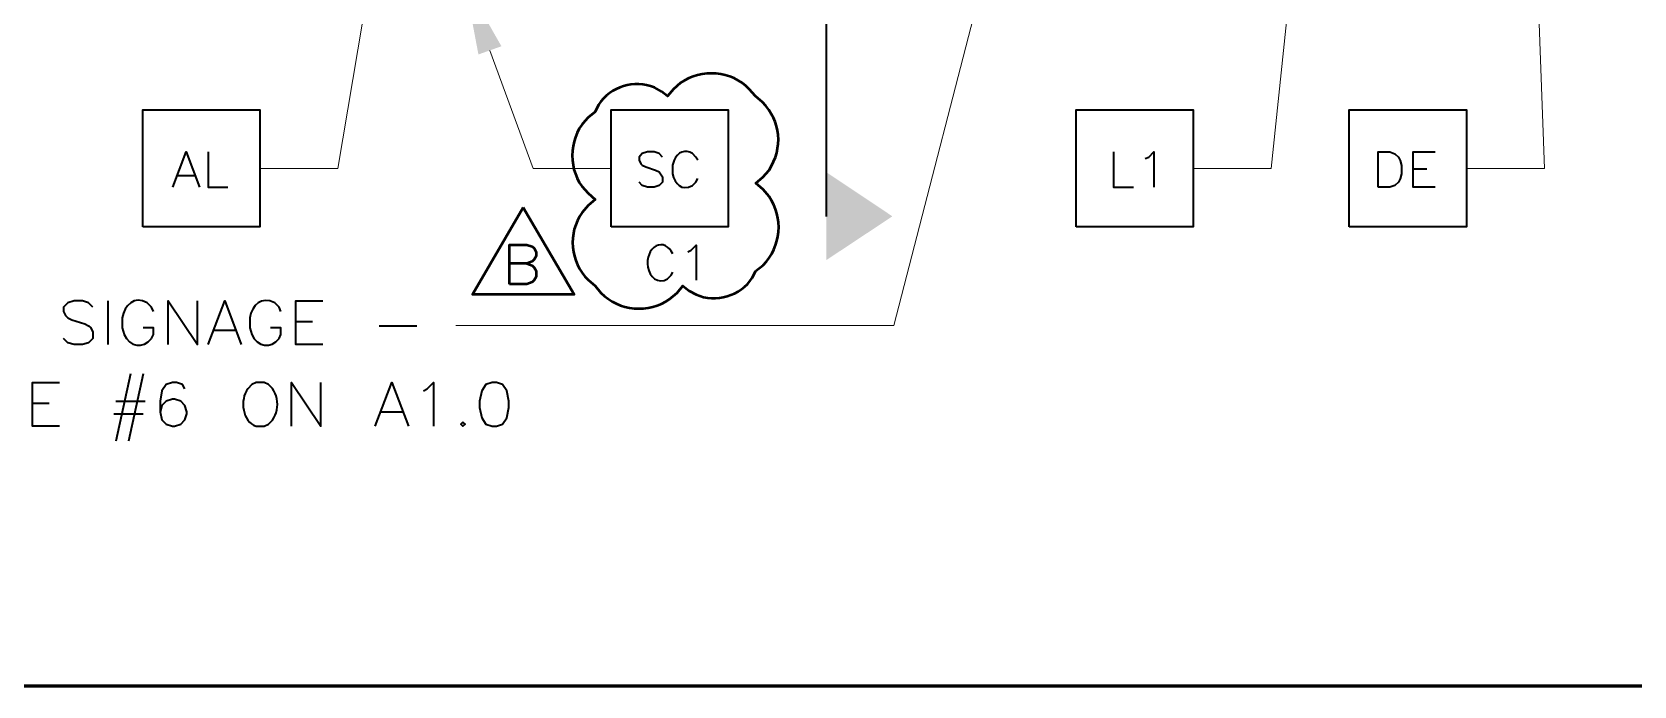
# Model space of a CAD drawing. Header units: inches. Extents: x 5 to 516, y -193 to 129.
# Drawn here: x 24.41 to 38.1, y -71.03 to -65.44 of the extents above; entities that cross this region are included whole.
import ezdxf

# ---------------------------------------------------------------- set-up
doc = ezdxf.new("R2010")
doc.units = ezdxf.units.IN
doc.header["$MEASUREMENT"] = 0
doc.layers.add('PDF4_Geometry', color=7, linetype='Continuous')
doc.layers.add('PDF4_Solid Fills', color=7, linetype='Continuous')

msp = doc.modelspace()

# ---------------------------------------------------------------- linework, layer by layer
at = {"layer": 'PDF4_Geometry', "lineweight": 35}
for points in [[(31.1987514, -67.0196527), (31.1987514, -44.7463169), (31.2987514, -44.7396504), (31.3987514, -44.7229845)], [(25.6154176, -66.7696527), (25.7287509, -66.4696527), (25.8420843, -66.7696527)], [(25.9154122, -66.4696513), (25.9154122, -66.7696514), (26.0854122, -66.7696514)], [(29.798754, -66.5129795), (29.768754, -66.4829795), (29.7254206, -66.4696462), (29.668754, -66.4696462), (29.6254206, -66.4829795), (29.598754, -66.5129795), (29.598754, -66.5396462), (29.6120873, -66.5696462), (29.6254206, -66.5829795), (29.6554206, -66.5963129), (29.738754, -66.6263129), (29.768754, -66.6396462), (29.7820873, -66.6563129), (29.798754, -66.6829795), (29.798754, -66.7263129), (29.768754, -66.7563129), (29.7254206, -66.7696462), (29.668754, -66.7696462), (29.6254206, -66.7563129), (29.598754, -66.7263129)], [(30.0987486, -66.5396451), (30.0820819, -66.5129784), (30.0554152, -66.4829784)], [(33.65208, -66.4696513), (33.65208, -66.7696514), (33.82208, -66.7696514)], [(33.922086, -66.5263123), (33.952086, -66.512979), (33.9954193, -66.4696456), (33.9954193, -66.7696457)], [(36.3987512, -66.7696527), (36.2120846, -66.7696527), (36.2120846, -66.4696527), (36.3987512, -66.4696527)], [(29.8987486, -66.5396451), (29.8820819, -66.5829784), (29.8820819, -66.6563118)], [(36.2120846, -66.6129822), (36.3287512, -66.6129822)], [(25.655416, -66.66965), (25.7987493, -66.66965)], [(30.0554152, -66.7563118), (30.0820819, -66.7263118), (30.0987486, -66.6963118)], [(30.0154152, -67.3229839), (30.0420819, -67.3096506), (30.0854152, -67.2663172), (30.0854152, -67.5663173)], [(29.842077, -67.5529799), (29.872077, -67.5229799), (29.8854103, -67.4963132)], [(24.9320815, -67.7963184), (24.8954148, -67.7596517), (24.8420815, -67.742985), (24.7720815, -67.742985), (24.7187481, -67.7596517), (24.6820815, -67.7963184), (24.6820815, -67.832985), (24.6987481, -67.8663184), (24.7187481, -67.8863184), (24.7520815, -67.902985), (24.8620815, -67.9396517), (24.8954148, -67.9563184), (24.9154148, -67.9729851), (24.9320815, -68.0096517), (24.9320815, -68.0629851), (24.8954148, -68.0996517), (24.8420815, -68.1163184), (24.7720815, -68.1163184), (24.7187481, -68.0996517), (24.6820815, -68.0629851)], [(25.0587498, -67.7429804), (25.0587498, -68.1163138)], [(25.4487509, -67.8329802), (25.4320842, -67.7963135), (25.3954176, -67.7596468)], [(25.5754192, -68.1163189), (25.5754192, -67.7429856), (25.8254192, -68.1163189), (25.8254192, -67.7429856)], [(25.9154122, -68.1163189), (26.0587455, -67.7429856), (26.1987455, -68.1163189)], [(26.5387439, -67.8329802), (26.5220773, -67.7963135), (26.4854106, -67.7596468)], [(26.8954123, -68.1163189), (26.6654122, -68.1163189), (26.6654122, -67.7429856), (26.8954123, -67.7429856)], [(25.1820842, -67.8863135), (25.1820842, -67.9729802), (25.1987509, -68.0296468)], [(25.4320842, -68.0629802), (25.4487509, -68.0296468), (25.4487509, -67.9729802), (25.3620842, -67.9729802)], [(25.9687434, -67.9929804), (26.14541, -67.9929804)], [(26.2720773, -67.8863135), (26.2720773, -67.9729802), (26.2887439, -68.0296468)], [(26.5220773, -68.0629802), (26.5387439, -68.0296468), (26.5387439, -67.9729802), (26.4487439, -67.9729802)], [(26.6654122, -67.9196501), (26.8087456, -67.9196501)], [(27.3787505, -67.9563119), (27.6987505, -67.9563119)], [(25.2520821, -68.366319), (25.1287487, -68.9396523)], [(25.362081, -68.366319), (25.2354143, -68.9396523)], [(24.6454121, -68.8129811), (24.4154121, -68.8129811), (24.4154121, -68.4396477), (24.6454121, -68.4396477)], [(25.7187433, -68.4929805), (25.6987433, -68.4563138), (25.64541, -68.4396471), (25.6120767, -68.4396471), (25.5587433, -68.4563138), (25.5220767, -68.5096472), (25.50541, -68.5996472), (25.50541, -68.6896472), (25.5220767, -68.7596472), (25.5587433, -68.7963138), (25.6120767, -68.8129805), (25.6287433, -68.8129805), (25.6820767, -68.7963138), (25.7187433, -68.7596472), (25.73541, -68.7063138), (25.73541, -68.6896472), (25.7187433, -68.6363138), (25.6820767, -68.5996472), (25.6287433, -68.5829805), (25.6120767, -68.5829805), (25.5587433, -68.5996472), (25.5220767, -68.6363138), (25.50541, -68.6896472)], [(26.4320859, -68.456316), (26.3954193, -68.4396493), (26.3254193, -68.4396493), (26.2887526, -68.456316), (26.2554193, -68.4929827)], [(26.6287505, -68.8129811), (26.6287505, -68.4396477), (26.8787505, -68.8129811), (26.8787505, -68.4396477)], [(27.3420887, -68.8129811), (27.4854221, -68.4396477), (27.6287554, -68.8129811)], [(27.7554188, -68.5096499), (27.7887522, -68.4929832), (27.8420855, -68.4396499), (27.8420855, -68.8129832)], [(24.4154121, -68.616319), (24.5587454, -68.616319)], [(25.1287503, -68.5996496), (25.3787504, -68.5996496)], [(27.3954199, -68.6896493), (27.5754199, -68.6896493)], [(25.112081, -68.7063119), (25.362081, -68.7063119)], [(26.3254193, -68.8129827), (26.3954193, -68.8129827), (26.4320859, -68.796316)]]:
    msp.add_lwpolyline(points, dxfattribs=at)
at = {"layer": 'PDF4_Geometry', "lineweight": 15}
for points in [[(36.0187523, -56.8229831), (34.9987522, -66.6096507), (34.3320854, -66.6096507)], [(37.1354177, -61.2663157), (37.3320844, -66.6096494), (36.6654177, -66.6096494)], [(33.4420784, -61.4896501), (31.7754116, -67.9529837), (28.0320781, -67.9529837)], [(27.6254139, -63.0429814), (27.0254139, -66.6096482), (26.3587472, -66.6096482)], [(28.3220828, -65.602986), (28.6920829, -66.6096528), (29.3587496, -66.6096528)]]:
    msp.add_lwpolyline(points, dxfattribs=at)
at = {"layer": 'PDF4_Geometry', "lineweight": 50}
for points in [[(29.9520803, -65.8796488), (29.8920803, -65.9329822), (29.8420803, -65.9929822), (29.7887469, -65.9529822), (29.7287469, -65.9196488, 0.3597114751), (29.2520802, -66.0663155), (29.2220802, -66.1263155), (29.1620802, -66.1763155)], [(30.5654136, -67.5463156), (30.5954136, -67.4863156), (30.658747, -67.4363156, 0.3579693054), (30.708747, -66.8496489), (30.658747, -66.7896489), (30.5954136, -66.7363156), (30.6554136, -66.6863156), (30.708747, -66.6263156)]]:
    msp.add_lwpolyline(points, format="xyb", dxfattribs=at)
for points in [[(30.6520803, -66.0429822), (30.5920803, -65.9929822), (30.538747, -65.9329822)], [(29.1087469, -66.7629822), (29.1620802, -66.8229823), (29.2220802, -66.8763156), (29.1620802, -66.9263156), (29.1120802, -66.9863156)], [(28.4920861, -67.5996495), (28.4920861, -67.2629828), (28.6387528, -67.2629828), (28.6854195, -67.2763162), (28.7020861, -67.2929828), (28.7187528, -67.3263162), (28.7187528, -67.3596495), (28.7020861, -67.3896495), (28.6854195, -67.4063162), (28.6387528, -67.4229828), (28.4920861, -67.4229828)], [(28.6387468, -67.4229799), (28.6854135, -67.4396465), (28.7020802, -67.4563132), (28.7187468, -67.4863132), (28.7187468, -67.5363132), (28.7020802, -67.5663132), (28.6854135, -67.5829799), (28.6387468, -67.5996465), (28.4920801, -67.5996465)], [(29.1620802, -67.5629823), (29.2220802, -67.6129823), (29.2720802, -67.6729823)], [(29.8587469, -67.7263157), (29.9220803, -67.6729823), (29.9720803, -67.6129823), (30.0254136, -67.6563157), (30.0854136, -67.6863157)]]:
    msp.add_lwpolyline(points, dxfattribs=at)
at = {"layer": 'PDF4_Geometry', "lineweight": 35}
for points in [[(25.3587444, -67.1096457), (25.3587444, -66.1096456), (26.3587445, -66.1096456), (26.3587445, -67.1096457)], [(29.3587447, -67.1096457), (29.3587447, -66.1096456), (30.3587448, -66.1096456), (30.3587448, -67.1096457)], [(33.3320794, -67.1096457), (33.3320794, -66.1096456), (34.3320795, -66.1096456), (34.3320795, -67.1096457)], [(35.665413, -67.1096457), (35.665413, -66.1096456), (36.665413, -66.1096456), (36.665413, -67.1096457)], [(35.91209, -66.7696527), (35.91209, -66.4696527), (36.01209, -66.4696527), (36.0554233, -66.4863194), (36.0854233, -66.512986), (36.0987566, -66.542986), (36.11209, -66.5863194), (36.11209, -66.6563194), (36.0987566, -66.6996527), (36.0854233, -66.7263194), (36.0554233, -66.7563194), (36.01209, -66.7696527)], [(28.3420888, -68.4396493), (28.2887555, -68.456316), (28.2554221, -68.5096493), (28.2354221, -68.5996493), (28.2354221, -68.6529827), (28.2554221, -68.7429827), (28.2887555, -68.796316), (28.3420888, -68.8129827), (28.3787555, -68.8129827), (28.4320888, -68.796316), (28.4687555, -68.7429827), (28.4854222, -68.6529827), (28.4854222, -68.5996493), (28.4687555, -68.5096493), (28.4320888, -68.456316), (28.3787555, -68.4396493)], [(28.0920888, -68.7796491), (28.0754221, -68.7963157), (28.0920888, -68.8129824), (28.1120888, -68.7963157)]]:
    msp.add_lwpolyline(points, close=True, dxfattribs=at)
at = {"layer": 'PDF4_Geometry', "lineweight": 50}
msp.add_lwpolyline([(28.6087446, -66.942979), (29.042078, -67.6863124), (28.1754113, -67.6863124)], close=True, dxfattribs=at)
at = {"layer": 'PDF4_Geometry', "lineweight": 60}
msp.add_lwpolyline([(12.8887456, -71.0329858), (139.8887557, -71.0329858)], dxfattribs=at)
at = {"layer": 'PDF4_Geometry', "lineweight": 35}
msp.add_ellipse((29.7863543, -67.4222043), major_axis=(-0.0040693, 0.1598028), ratio=0.7307579188, start_param=5.2366005179, end_param=8.0291437116, dxfattribs=at)
at = {"layer": 'PDF4_Geometry', "lineweight": 50}
for points in [[(30.538747, -65.9329822), (30.3900803, -65.7724266), (30.1287469, -65.7558154), (29.9520803, -65.8796488)], [(30.708747, -66.6263156), (30.8298581, -66.4295933), (30.8118026, -66.2117044), (30.6520803, -66.0429822)], [(29.1620802, -66.1763155), (29.0033024, -66.3227599), (28.9836357, -66.5883156), (29.1087469, -66.7629822)], [(29.1120802, -66.9863156), (28.9844691, -67.1614267), (29.0097468, -67.4105379), (29.1620802, -67.5629823)], [(30.0854136, -67.6863157), (30.2505247, -67.7658712), (30.4661359, -67.6977601), (30.5654136, -67.5463156)], [(29.2720802, -67.6729823), (29.4216358, -67.8309268), (29.6850247, -67.8524268), (29.8587469, -67.7263157)]]:
    msp.add_open_spline(points, degree=3, dxfattribs=at)
at = {"layer": 'PDF4_Geometry', "lineweight": 35}
for points in [[(30.0554152, -66.4829784), (29.9924708, -66.4457562), (29.9234152, -66.4695895), (29.8987486, -66.5396451)], [(29.8820819, -66.6563118), (29.9094708, -66.7416451), (29.9543597, -66.8067007), (30.0554152, -66.7563118)], [(29.672077, -67.4529799), (29.6864103, -67.5338688), (29.7580214, -67.6059799), (29.842077, -67.5529799)], [(25.3954176, -67.7596468), (25.2859731, -67.6930357), (25.200862, -67.7826468), (25.1820842, -67.8863135)], [(26.4854106, -67.7596468), (26.3722995, -67.6957579), (26.2930773, -67.7801468), (26.2720773, -67.8863135)], [(25.1987509, -68.0296468), (25.2437509, -68.1341469), (25.3621953, -68.1575913), (25.4320842, -68.0629802)], [(26.2887439, -68.0296468), (26.3356884, -68.1380357), (26.4544662, -68.1534802), (26.5220773, -68.0629802)], [(26.2554193, -68.4929827), (26.1839748, -68.5869827), (26.2105304, -68.7782605), (26.3254193, -68.8129827)], [(26.4320859, -68.796316), (26.5336415, -68.7145382), (26.5336415, -68.5380938), (26.4320859, -68.456316)]]:
    msp.add_open_spline(points, degree=3, dxfattribs=at)
at = {"layer": 'PDF4_Solid Fills', "lineweight": 35, "transparency": 33554559}
msp.add_solid([(28.2254167, -65.6363179), (28.10875, -65.0163179), (28.4220834, -65.5663179)], dxfattribs=at)
at = {"layer": 'PDF4_Solid Fills', "lineweight": 15, "transparency": 33554559}
msp.add_solid([(31.7620788, -67.0196527), (31.1987454, -67.3929861), (31.1987454, -66.642986)], dxfattribs=at)

doc.saveas('drawing.dxf')
